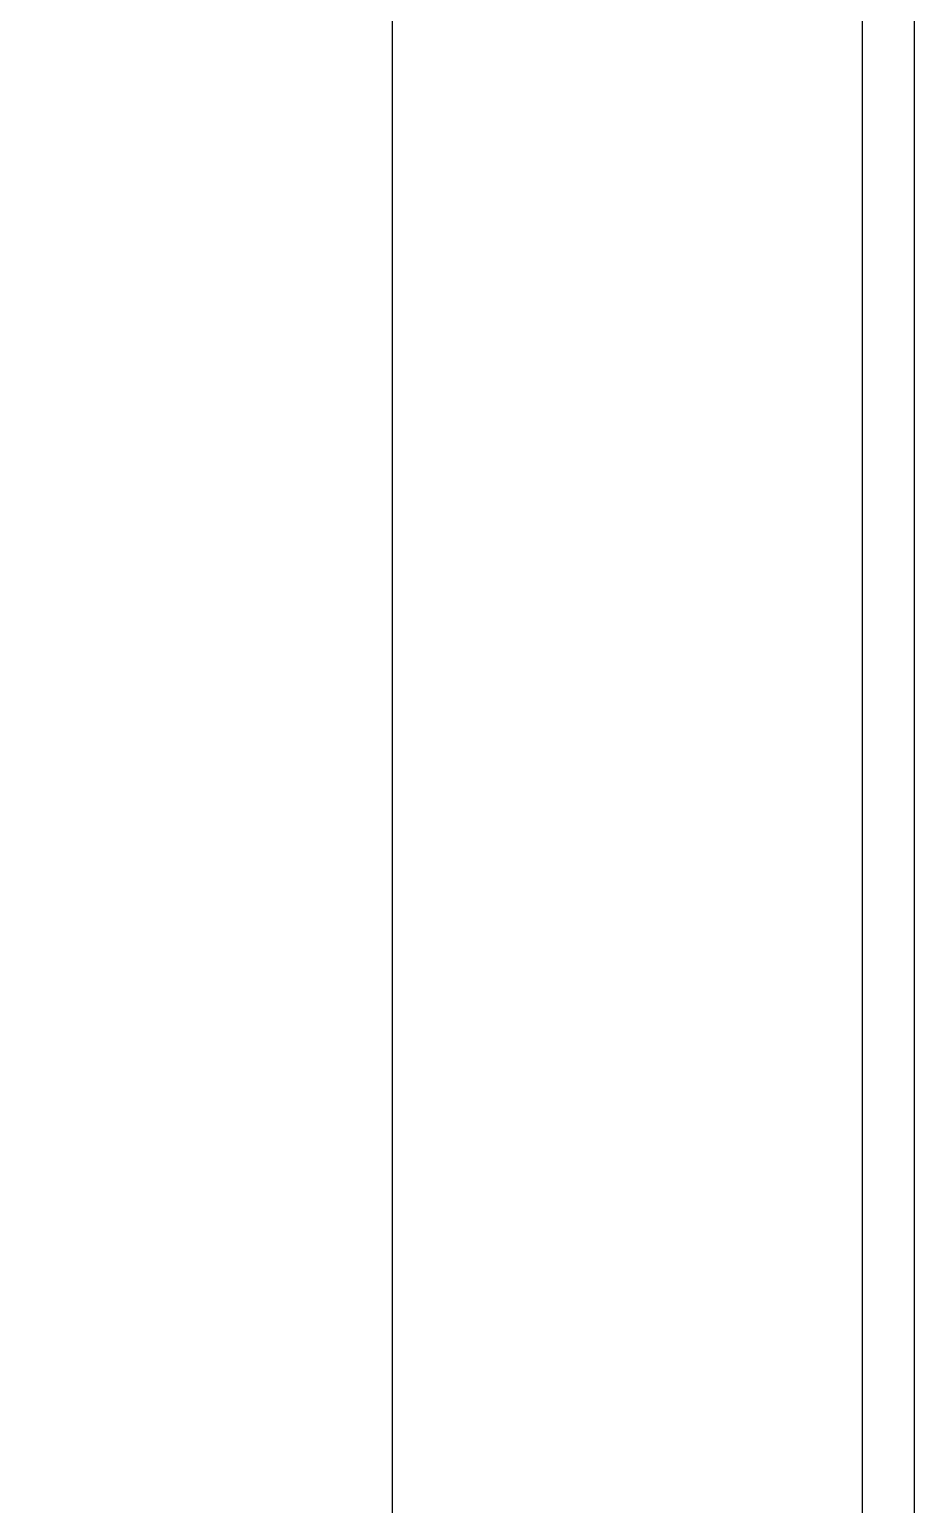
# Model space of a CAD drawing. Header units: millimetres. Extents: x 427 to 2444, y 137 to 817.
# Drawn here: x 1616.3295 to 1616.4312, y 288.9634 to 289.1329 of the extents above; entities that cross this region are included whole.
import ezdxf

# ---------------------------------------------------------------- set-up
doc = ezdxf.new("R2010")
doc.units = ezdxf.units.MM
for name, color, linetype in [('L0', 211, 'Continuous'), ('L102', 91, 'Continuous'), ('L241', 200, 'Continuous'), ('L59', 140, 'Continuous')]:
    doc.layers.add(name, color=color, linetype=linetype)

# ---------------------------------------------------------------- blocks, each defined once
blk = doc.blocks.new('HX8394_F_PAD')
at = {"layer": 'L0'}
blk.add_lwpolyline([(-13.86, -0.4025), (-13.86, 0.4025), (13.86, 0.4025), (13.86, -0.4025), (-13.86, -0.4025)], close=True, dxfattribs=at)
blk = doc.blocks.new('NV3052C3P_BUMP_ORI_20190911')
at = {"layer": 'L241'}
blk.add_lwpolyline([(-13.8, -0.398), (-13.8, 0.398), (13.8, 0.398), (13.8, -0.398), (-13.8, -0.398)], close=True, dxfattribs=at)
blk = doc.blocks.new('FL11283_A_OTHER')
at = {"layer": 'L102'}
blk.add_lwpolyline([(-13.86, 0), (-13.86, 0.41), (0, 0.41), (0, 0), (-13.86, 0)], close=True, dxfattribs=at)
at = {"layer": 'L241'}
blk.add_lwpolyline([(-13.86, -0.41), (-13.86, 0.41), (13.86, 0.41), (13.86, 0.404), (-13.854, 0.404), (-13.854, -0.404), (13.854, -0.404), (13.854, 0.404), (13.86, 0.404), (13.86, -0.41), (-13.86, -0.41)], close=True, dxfattribs=at)
at = {"layer": 'L59'}
blk.add_lwpolyline([(-13.86, -0.41), (-13.86, 0.41), (13.86, 0.41), (13.86, -0.41), (-13.86, -0.41)], close=True, dxfattribs=at)
blk = doc.blocks.new('IC_GDS_ALL')
for name, p in [('HX8394_F_PAD', (0, 0.004)), ('NV3052C3P_BUMP_ORI_20190911', (0, 0.0125)), ('FL11283_A_OTHER', (0, -0.0035))]:
    blk.add_blockref(name, p)
blk = doc.blocks.new('IC_ALL')
at = {"yscale": -1, "rotation": 180}
blk.add_blockref('IC_GDS_ALL', (14, 0.4375), dxfattribs=at)
blk = doc.blocks.new('IC_FPC_OLB_ALL')
blk.add_blockref('IC_ALL', (1.188, 1.0245))

msp = doc.modelspace()

# ---------------------------------------------------------------- block references
msp.add_blockref('IC_FPC_OLB_ALL', (1587.3832, 287.35944))

doc.saveas('drawing.dxf')
